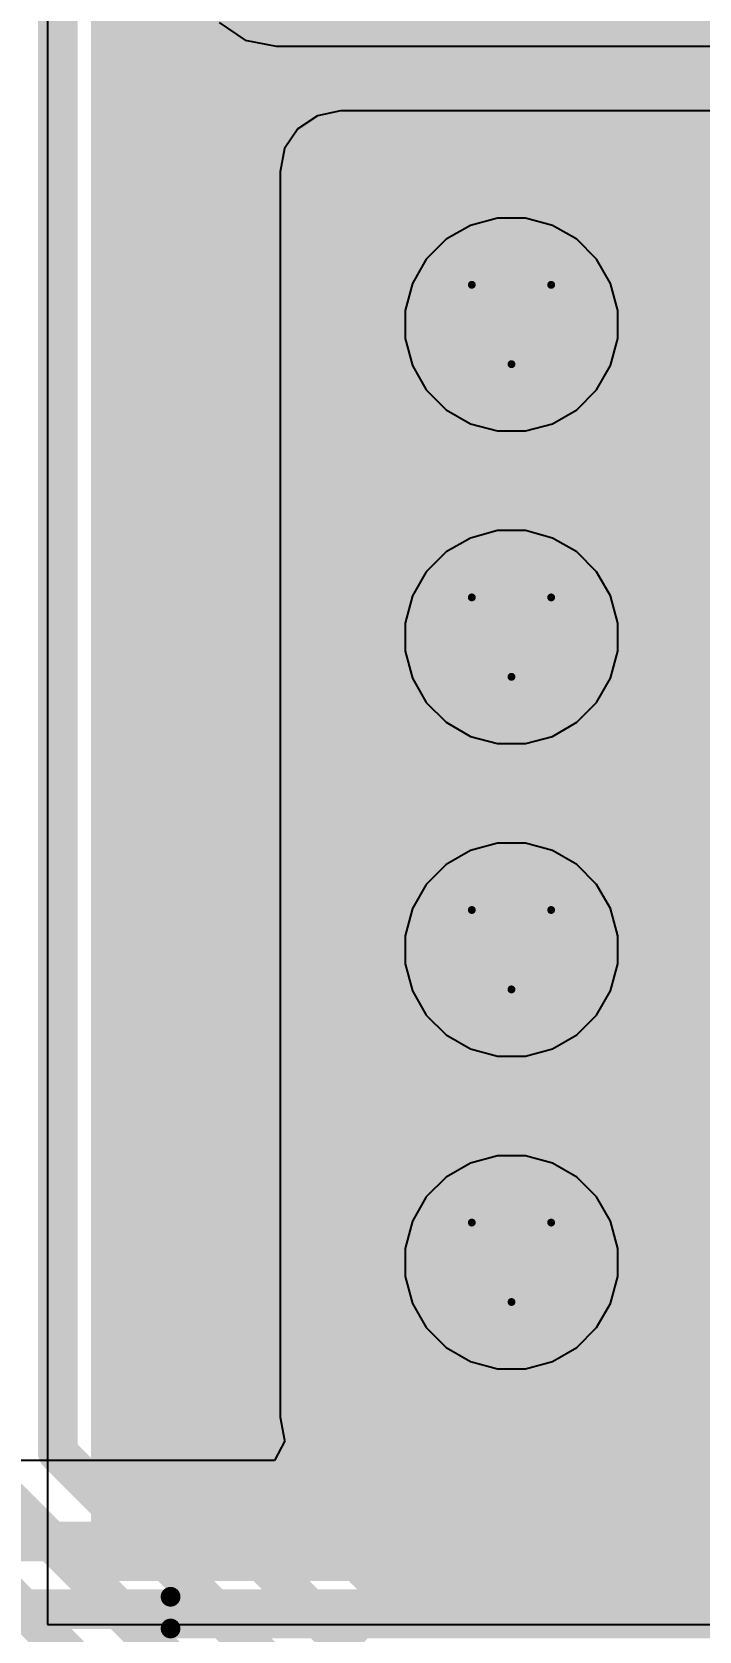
# Model space of a CAD drawing. Header units: inches. Extents: x -21 to 276, y -5 to 220.
# Drawn here: x 21.58 to 25.85, y 47.7 to 57.93 of the extents above; entities that cross this region are included whole.
import ezdxf

# ---------------------------------------------------------------- set-up
doc = ezdxf.new("R2010")
doc.units = ezdxf.units.IN
for name, color, linetype in [('Bottom Layer', 5, 'Continuous'), ('Bottom Overlay', 54, 'Continuous'), ('Bottom Paste', 16, 'Continuous'), ('Bottom Solder', 6, 'Continuous'), ('Drill Drawing', 1, 'Continuous'), ('Ground', 16, 'Continuous'), ('Power + Signal', 76, 'Continuous'), ('Top Layer', 1, 'Continuous'), ('Top Overlay', 2, 'Continuous'), ('Top Solder', 216, 'Continuous'), ('Via Holes', 16, 'Continuous')]:
    doc.layers.add(name, color=color, linetype=linetype)
doc.styles.add('Arial_Bold', font='', dxfattribs={"height": 0.2})
doc.styles.get('Arial_Bold').set_extended_font_data('Arial', bold=True)

# ---------------------------------------------------------------- blocks, each defined once
blk = doc.blocks.new('TO263_3__B_64')
at = {"layer": 'Bottom Layer'}
blk.add_hatch(color=5, dxfattribs=at).paths.add_polyline_path([(-5.588, 0.381), (5.588, 0.381), (5.588, -9.525), (-5.588, -9.525)])
at = {"layer": 'Bottom Paste'}
blk.add_hatch(color=16, dxfattribs=at).paths.add_polyline_path([(-5.588, 0.381), (5.588, 0.381), (5.588, -9.525), (-5.588, -9.525)])
at = {"layer": 'Bottom Solder'}
blk.add_hatch(color=6, dxfattribs=at).paths.add_polyline_path([(-5.69, 0.483), (5.69, 0.483), (5.69, -9.627), (-5.69, -9.627)])
at = {"layer": 'Bottom Overlay'}
for points in [[(5.182, 0.787, 0.127, 0.127, 0), (-5.207, 0.787, 0.127, 0.127, 0)], [(5.182, 0.787, 0.127, 0.127, 0), (5.182, 0.584, 0.127, 0.127, 0)]]:
    blk.add_lwpolyline(points, format="xyseb", dxfattribs=at)
for points in [[(5.15, 0.787, 0.0635, 0.0635, 1), (5.213, 0.787, 0.0635, 0.0635, 1)], [(5.15, 0.787, 0.0635, 0.0635, 1), (5.213, 0.787, 0.0635, 0.0635, 1)], [(5.15, 0.584, 0.0635, 0.0635, 1), (5.213, 0.584, 0.0635, 0.0635, 1)]]:
    blk.add_lwpolyline(points, format="xyseb", close=True, dxfattribs=at)

msp = doc.modelspace()

# ---------------------------------------------------------------- hatches: boundary and pattern name
at = {"layer": 'Bottom Layer'}
h = msp.add_hatch(color=5, dxfattribs=at)
edge = h.paths.add_edge_path()
edge.add_arc((24.646, 56.062), 0.3, 0, 360)
h = msp.add_hatch(color=5, dxfattribs=at)
edge = h.paths.add_edge_path()
edge.add_arc((24.646, 54.062), 0.3, 0, 360)
h = msp.add_hatch(color=5, dxfattribs=at)
edge = h.paths.add_edge_path()
edge.add_arc((24.646, 52.062), 0.3, 0, 360)
h = msp.add_hatch(color=5, dxfattribs=at)
edge = h.paths.add_edge_path()
edge.add_arc((24.646, 50.062), 0.3, 0, 360)
at = {"layer": 'Bottom Solder'}
h = msp.add_hatch(color=6, dxfattribs=at)
edge = h.paths.add_edge_path()
edge.add_arc((24.646, 56.062), 0.402, 0, 360)
h = msp.add_hatch(color=6, dxfattribs=at)
edge = h.paths.add_edge_path()
edge.add_arc((24.646, 54.062), 0.402, 0, 360)
h = msp.add_hatch(color=6, dxfattribs=at)
edge = h.paths.add_edge_path()
edge.add_arc((24.646, 52.062), 0.402, 0, 360)
h = msp.add_hatch(color=6, dxfattribs=at)
edge = h.paths.add_edge_path()
edge.add_arc((24.646, 50.062), 0.402, 0, 360)
at = {"layer": 'Ground'}
h = msp.add_hatch(color=16, dxfattribs=at)
edge = h.paths.add_edge_path()
edge.add_arc((24.646, 56.062), 0.3, 0, 360)
h = msp.add_hatch(color=16, dxfattribs=at)
edge = h.paths.add_edge_path()
edge.add_arc((24.646, 54.062), 0.3, 0, 360)
h = msp.add_hatch(color=16, dxfattribs=at)
edge = h.paths.add_edge_path()
edge.add_arc((24.646, 52.062), 0.3, 0, 360)
h = msp.add_hatch(color=16, dxfattribs=at)
edge = h.paths.add_edge_path()
edge.add_arc((24.646, 50.062), 0.3, 0, 360)
at = {"layer": 'Power + Signal'}
h = msp.add_hatch(color=76, dxfattribs=at)
edge = h.paths.add_edge_path()
edge.add_arc((24.646, 56.062), 0.3, 0, 360)
h = msp.add_hatch(color=76, dxfattribs=at)
edge = h.paths.add_edge_path()
edge.add_arc((24.646, 54.062), 0.3, 0, 360)
h = msp.add_hatch(color=76, dxfattribs=at)
edge = h.paths.add_edge_path()
edge.add_arc((24.646, 52.062), 0.3, 0, 360)
h = msp.add_hatch(color=76, dxfattribs=at)
edge = h.paths.add_edge_path()
edge.add_arc((24.646, 50.062), 0.3, 0, 360)
at = {"layer": 'Top Layer'}
msp.add_hatch(color=1, dxfattribs=at).paths.add_polyline_path([(23.553, 49.072), (31.681, 49.072), (31.681, 57.039), (23.553, 57.039)])
h = msp.add_hatch(color=1, dxfattribs=at)
edge = h.paths.add_edge_path()
edge.add_arc((24.646, 56.062), 0.3, 0, 360)
h = msp.add_hatch(color=1, dxfattribs=at)
edge = h.paths.add_edge_path()
edge.add_arc((24.646, 54.062), 0.3, 0, 360)
h = msp.add_hatch(color=1, dxfattribs=at)
edge = h.paths.add_edge_path()
edge.add_arc((24.646, 52.062), 0.3, 0, 360)
h = msp.add_hatch(color=1, dxfattribs=at)
edge = h.paths.add_edge_path()
edge.add_arc((24.646, 50.062), 0.3, 0, 360)
at = {"layer": 'Top Solder'}
h = msp.add_hatch(color=216, dxfattribs=at)
edge = h.paths.add_edge_path()
edge.add_arc((24.646, 56.062), 0.402, 0, 360)
h = msp.add_hatch(color=216, dxfattribs=at)
edge = h.paths.add_edge_path()
edge.add_arc((24.646, 54.062), 0.402, 0, 360)
h = msp.add_hatch(color=216, dxfattribs=at)
edge = h.paths.add_edge_path()
edge.add_arc((24.646, 52.062), 0.402, 0, 360)
h = msp.add_hatch(color=216, dxfattribs=at)
edge = h.paths.add_edge_path()
edge.add_arc((24.646, 50.062), 0.402, 0, 360)
at = {"layer": 'Via Holes'}
h = msp.add_hatch(color=7, dxfattribs=at)
edge = h.paths.add_edge_path()
edge.add_arc((24.646, 56.062), 0.15, 0, 360)
h = msp.add_hatch(color=7, dxfattribs=at)
edge = h.paths.add_edge_path()
edge.add_arc((24.646, 54.062), 0.15, 0, 360)
h = msp.add_hatch(color=7, dxfattribs=at)
edge = h.paths.add_edge_path()
edge.add_arc((24.646, 52.062), 0.15, 0, 360)
h = msp.add_hatch(color=7, dxfattribs=at)
edge = h.paths.add_edge_path()
edge.add_arc((24.646, 50.062), 0.15, 0, 360)

# ---------------------------------------------------------------- linework, layer by layer
at = {"layer": 'Bottom Layer'}
for p, q in [((21.677, 58.412), (21.677, 47.744)), ((21.677, 47.744), (26.496, 47.744))]:
    msp.add_line(p, q, dxfattribs=at)
for points in [[(22.581, 57.904, 0.762, 0.762, 0), (22.581, 63.138, 0.762, 0.762, 0)], [(22.581, 57.904, 0.762, 0.762, 0), (27.407, 53.078, 0.762, 0.762, 0)]]:
    msp.add_lwpolyline(points, format="xyseb", dxfattribs=at)
msp.add_lwpolyline([(22.39, 57.904, 0.381, 0.381, 1), (22.771, 57.904, 0.381, 0.381, 1)], format="xyseb", close=True, dxfattribs=at)
msp.add_lwpolyline([(22.39, 57.904, 0.381, 0.381, 1), (22.771, 57.904, 0.381, 0.381, 1)], format="xyseb", close=True, dxfattribs=at)
at = {"layer": 'Drill Drawing'}
for points in [[(24.392, 56.316, 0.0508, 0.0508, 0), (24.9, 56.316, 0.0508, 0.0508, 0)], [(24.392, 56.316, 0.0508, 0.0508, 0), (24.646, 55.808, 0.0508, 0.0508, 0)], [(24.646, 55.808, 0.0508, 0.0508, 0), (24.9, 56.316, 0.0508, 0.0508, 0)], [(24.392, 54.316, 0.0508, 0.0508, 0), (24.9, 54.316, 0.0508, 0.0508, 0)], [(24.392, 54.316, 0.0508, 0.0508, 0), (24.646, 53.808, 0.0508, 0.0508, 0)], [(24.646, 53.808, 0.0508, 0.0508, 0), (24.9, 54.316, 0.0508, 0.0508, 0)], [(24.392, 52.316, 0.0508, 0.0508, 0), (24.9, 52.316, 0.0508, 0.0508, 0)], [(24.392, 52.316, 0.0508, 0.0508, 0), (24.646, 51.808, 0.0508, 0.0508, 0)], [(24.646, 51.808, 0.0508, 0.0508, 0), (24.9, 52.316, 0.0508, 0.0508, 0)], [(24.392, 50.316, 0.0508, 0.0508, 0), (24.9, 50.316, 0.0508, 0.0508, 0)], [(24.392, 50.316, 0.0508, 0.0508, 0), (24.646, 49.808, 0.0508, 0.0508, 0)], [(24.646, 49.808, 0.0508, 0.0508, 0), (24.9, 50.316, 0.0508, 0.0508, 0)]]:
    msp.add_lwpolyline(points, format="xyseb", dxfattribs=at)
for points in [[(24.38, 56.316, 0.0254, 0.0254, 1), (24.405, 56.316, 0.0254, 0.0254, 1)], [(24.38, 56.316, 0.0254, 0.0254, 1), (24.405, 56.316, 0.0254, 0.0254, 1)], [(24.888, 56.316, 0.0254, 0.0254, 1), (24.913, 56.316, 0.0254, 0.0254, 1)], [(24.888, 56.316, 0.0254, 0.0254, 1), (24.913, 56.316, 0.0254, 0.0254, 1)], [(24.634, 55.808, 0.0254, 0.0254, 1), (24.659, 55.808, 0.0254, 0.0254, 1)], [(24.634, 55.808, 0.0254, 0.0254, 1), (24.659, 55.808, 0.0254, 0.0254, 1)], [(24.38, 54.316, 0.0254, 0.0254, 1), (24.405, 54.316, 0.0254, 0.0254, 1)], [(24.38, 54.316, 0.0254, 0.0254, 1), (24.405, 54.316, 0.0254, 0.0254, 1)], [(24.888, 54.316, 0.0254, 0.0254, 1), (24.913, 54.316, 0.0254, 0.0254, 1)], [(24.888, 54.316, 0.0254, 0.0254, 1), (24.913, 54.316, 0.0254, 0.0254, 1)], [(24.634, 53.808, 0.0254, 0.0254, 1), (24.659, 53.808, 0.0254, 0.0254, 1)], [(24.634, 53.808, 0.0254, 0.0254, 1), (24.659, 53.808, 0.0254, 0.0254, 1)], [(24.38, 52.316, 0.0254, 0.0254, 1), (24.405, 52.316, 0.0254, 0.0254, 1)], [(24.38, 52.316, 0.0254, 0.0254, 1), (24.405, 52.316, 0.0254, 0.0254, 1)], [(24.888, 52.316, 0.0254, 0.0254, 1), (24.913, 52.316, 0.0254, 0.0254, 1)], [(24.888, 52.316, 0.0254, 0.0254, 1), (24.913, 52.316, 0.0254, 0.0254, 1)], [(24.634, 51.808, 0.0254, 0.0254, 1), (24.659, 51.808, 0.0254, 0.0254, 1)], [(24.634, 51.808, 0.0254, 0.0254, 1), (24.659, 51.808, 0.0254, 0.0254, 1)], [(24.38, 50.316, 0.0254, 0.0254, 1), (24.405, 50.316, 0.0254, 0.0254, 1)], [(24.38, 50.316, 0.0254, 0.0254, 1), (24.405, 50.316, 0.0254, 0.0254, 1)], [(24.888, 50.316, 0.0254, 0.0254, 1), (24.913, 50.316, 0.0254, 0.0254, 1)], [(24.888, 50.316, 0.0254, 0.0254, 1), (24.913, 50.316, 0.0254, 0.0254, 1)], [(24.634, 49.808, 0.0254, 0.0254, 1), (24.659, 49.808, 0.0254, 0.0254, 1)], [(24.634, 49.808, 0.0254, 0.0254, 1), (24.659, 49.808, 0.0254, 0.0254, 1)]]:
    msp.add_lwpolyline(points, format="xyseb", close=True, dxfattribs=at)
at = {"layer": 'Ground'}
for p, q in [((24.384, 56.696), (24.228, 56.607)), ((24.557, 56.743), (24.384, 56.696)), ((24.736, 56.743), (24.557, 56.743)), ((24.909, 56.696), (24.736, 56.743)), ((25.065, 56.607), (24.909, 56.696)), ((24.228, 56.607), (24.101, 56.48)), ((25.191, 56.48), (25.065, 56.607)), ((24.101, 56.48), (24.012, 56.325)), ((25.281, 56.325), (25.191, 56.48)), ((24.012, 56.325), (23.965, 56.151)), ((25.327, 56.151), (25.281, 56.325)), ((23.965, 56.151), (23.965, 55.972)), ((25.327, 55.972), (25.327, 56.151)), ((23.965, 55.972), (24.012, 55.799)), ((25.281, 55.799), (25.327, 55.972)), ((24.012, 55.799), (24.101, 55.644)), ((25.191, 55.644), (25.281, 55.799)), ((24.101, 55.644), (24.228, 55.517)), ((25.065, 55.517), (25.191, 55.644)), ((24.228, 55.517), (24.384, 55.427)), ((24.909, 55.427), (25.065, 55.517)), ((24.384, 55.427), (24.557, 55.381)), ((24.557, 55.381), (24.736, 55.381)), ((24.736, 55.381), (24.909, 55.427)), ((24.557, 54.743), (24.384, 54.696)), ((24.736, 54.743), (24.557, 54.743)), ((24.909, 54.696), (24.736, 54.743)), ((24.384, 54.696), (24.228, 54.607)), ((25.065, 54.607), (24.909, 54.696)), ((24.228, 54.607), (24.101, 54.48)), ((25.191, 54.48), (25.065, 54.607)), ((24.101, 54.48), (24.012, 54.325)), ((25.281, 54.325), (25.191, 54.48)), ((24.012, 54.325), (23.965, 54.151)), ((25.327, 54.151), (25.281, 54.325)), ((23.965, 54.151), (23.965, 53.972)), ((25.327, 53.972), (25.327, 54.151)), ((23.965, 53.972), (24.012, 53.799)), ((25.281, 53.799), (25.327, 53.972)), ((24.012, 53.799), (24.101, 53.644)), ((25.191, 53.644), (25.281, 53.799)), ((24.101, 53.644), (24.228, 53.517)), ((25.065, 53.517), (25.191, 53.644)), ((24.228, 53.517), (24.384, 53.427)), ((24.909, 53.427), (25.065, 53.517)), ((24.384, 53.427), (24.557, 53.381)), ((24.736, 53.381), (24.909, 53.427)), ((24.557, 53.381), (24.736, 53.381)), ((24.384, 52.696), (24.228, 52.607)), ((24.557, 52.743), (24.384, 52.696)), ((24.736, 52.743), (24.557, 52.743)), ((24.909, 52.696), (24.736, 52.743)), ((25.065, 52.607), (24.909, 52.696)), ((24.228, 52.607), (24.101, 52.48)), ((25.191, 52.48), (25.065, 52.607)), ((24.101, 52.48), (24.012, 52.325)), ((25.281, 52.325), (25.191, 52.48)), ((24.012, 52.325), (23.965, 52.151)), ((25.327, 52.151), (25.281, 52.325)), ((23.965, 52.151), (23.965, 51.972)), ((25.327, 51.972), (25.327, 52.151)), ((23.965, 51.972), (24.012, 51.799)), ((25.281, 51.799), (25.327, 51.972)), ((24.012, 51.799), (24.101, 51.644)), ((25.191, 51.644), (25.281, 51.799)), ((24.101, 51.644), (24.228, 51.517)), ((25.065, 51.517), (25.191, 51.644)), ((24.228, 51.517), (24.384, 51.427)), ((24.909, 51.427), (25.065, 51.517)), ((24.384, 51.427), (24.557, 51.381)), ((24.557, 51.381), (24.736, 51.381)), ((24.736, 51.381), (24.909, 51.427)), ((24.384, 50.696), (24.228, 50.607)), ((24.557, 50.743), (24.384, 50.696)), ((24.736, 50.743), (24.557, 50.743)), ((24.909, 50.696), (24.736, 50.743)), ((25.065, 50.607), (24.909, 50.696)), ((24.228, 50.607), (24.101, 50.48)), ((25.191, 50.48), (25.065, 50.607)), ((24.101, 50.48), (24.012, 50.325)), ((25.281, 50.325), (25.191, 50.48)), ((24.012, 50.325), (23.965, 50.151)), ((25.327, 50.151), (25.281, 50.325)), ((23.965, 50.151), (23.965, 49.972)), ((25.327, 49.972), (25.327, 50.151)), ((23.965, 49.972), (24.012, 49.799)), ((25.281, 49.799), (25.327, 49.972)), ((24.012, 49.799), (24.101, 49.644)), ((25.191, 49.644), (25.281, 49.799)), ((24.101, 49.644), (24.228, 49.517)), ((25.065, 49.517), (25.191, 49.644)), ((24.228, 49.517), (24.384, 49.427)), ((24.909, 49.427), (25.065, 49.517)), ((24.384, 49.427), (24.557, 49.381)), ((24.736, 49.381), (24.909, 49.427)), ((24.557, 49.381), (24.736, 49.381))]:
    msp.add_line(p, q, dxfattribs=at)
at = {"layer": 'Power + Signal'}
for points in [[(22.606, 49.203, 0.254, 0.254, 0), (22.606, 61.572, 0.254, 0.254, 0)], [(22.174, 49.024, 0.254, 0.254, 0), (22.174, 58.572, 0.254, 0.254, 0)], [(21.742, 48.845, 0.254, 0.254, 0), (21.742, 58.394, 0.254, 0.254, 0)], [(22.606, 49.203, 0.254, 0.254, 0), (23.814, 47.995, 0.254, 0.254, 0)], [(22.174, 49.024, 0.254, 0.254, 0), (23.635, 47.563, 0.254, 0.254, 0)], [(21.742, 48.845, 0.254, 0.254, 0), (23.456, 47.131, 0.254, 0.254, 0)], [(21.311, 48.666, 0.254, 0.254, 0), (23.278, 46.699, 0.254, 0.254, 0)], [(21.092, 48.275, 0.254, 0.254, 0), (23.099, 46.268, 0.254, 0.254, 0)], [(23.814, 47.995, 0.254, 0.254, 0), (64.019, 47.995, 0.254, 0.254, 0)]]:
    msp.add_lwpolyline(points, format="xyseb", dxfattribs=at)
for points in [[(22.543, 49.203, 0.127, 0.127, 1), (22.669, 49.203, 0.127, 0.127, 1)], [(22.543, 49.203, 0.127, 0.127, 1), (22.669, 49.203, 0.127, 0.127, 1)], [(22.111, 49.024, 0.127, 0.127, 1), (22.238, 49.024, 0.127, 0.127, 1)], [(22.111, 49.024, 0.127, 0.127, 1), (22.238, 49.024, 0.127, 0.127, 1)], [(21.679, 48.845, 0.127, 0.127, 1), (21.806, 48.845, 0.127, 0.127, 1)], [(21.679, 48.845, 0.127, 0.127, 1), (21.806, 48.845, 0.127, 0.127, 1)], [(23.751, 47.995, 0.127, 0.127, 1), (23.878, 47.995, 0.127, 0.127, 1)], [(23.751, 47.995, 0.127, 0.127, 1), (23.878, 47.995, 0.127, 0.127, 1)]]:
    msp.add_lwpolyline(points, format="xyseb", close=True, dxfattribs=at)
at = {"layer": 'Top Layer'}
for p, q in [((22.775, 57.994), (22.943, 57.881)), ((22.943, 57.881), (23.141, 57.842)), ((23.141, 57.842), (23.141, 57.842)), ((23.141, 57.842), (33.597, 57.842)), ((23.404, 57.398), (23.278, 57.314)), ((23.553, 57.428), (23.404, 57.398)), ((31.681, 57.428), (23.553, 57.428)), ((23.278, 57.314), (23.194, 57.188)), ((23.194, 57.188), (23.165, 57.039)), ((23.165, 57.039), (23.165, 49.072)), ((23.165, 49.072), (23.194, 48.923)), ((23.196, 48.92), (23.129, 48.793)), ((23.194, 48.923), (23.196, 48.92)), ((23.129, 48.793), (8.237, 48.793))]:
    msp.add_line(p, q, dxfattribs=at)
for points in [[(5.647, 48.275, 0.254, 0.254, 0), (32.246, 48.275, 0.254, 0.254, 0)], [(5.289, 47.843, 0.254, 0.254, 0), (32.425, 47.843, 0.254, 0.254, 0)]]:
    msp.add_lwpolyline(points, format="xyseb", dxfattribs=at)

# ---------------------------------------------------------------- block references
at = {"rotation": 180}
msp.add_blockref('TO263_3__B_64', (27.646, 48.506), dxfattribs=at)

# ---------------------------------------------------------------- texts
at = {"layer": 'Top Overlay', "style": 'Arial_Bold'}
msp.add_text('OLED', height=2.032, dxfattribs=at).set_placement((24.235, 57.257))

doc.saveas('drawing.dxf')
